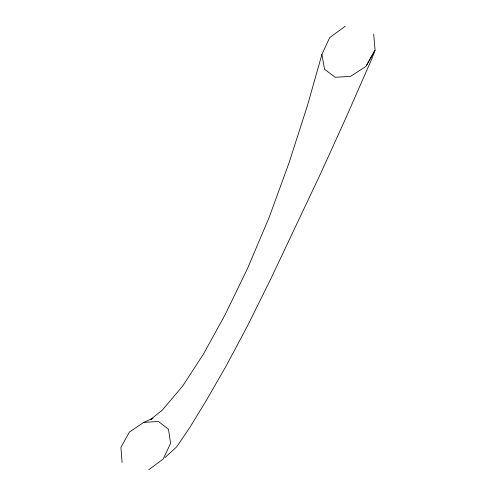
<?xml version="1.0" encoding="UTF-8"?>
<svg xmlns="http://www.w3.org/2000/svg" width="496" height="496" viewBox="0 0 496 496"><rect width="100%" height="100%" fill="white"/><g stroke="black" fill="none" stroke-linecap="round" stroke-linejoin="round"><path stroke-width="0.74" d="M345.222 26.245L329.642 37.696L321.91 54.436L307.539 105.233L289.001 162.973L268.913 217.992L247.38 268.795L225.308 314.315L203.664 353.729L182.714 386.012L162.353 410.074L150.97 419.194M321.91 54.436L324.52 69.254L335.234 77.277L350.517 76.409L365.819 66.526L375.081 50.208L373.674 34.081M366.749 64.995L375.081 50.208L371.591 59.365L346.121 117.434L320.236 174.387L270.512 279.49L247.64 325.655L226.102 366.06L206.572 400.005L190.024 427.168L176.65 446.908L165.013 457.541M148.732 469.78L163.221 458.955L170.568 443.35L168.479 429.214L158.354 421.445L143.741 422.406L129.444 432.035L120.919 447.311L122.072 462.439M151.137 419.573L152.973 418.215L143.741 422.406"/></g></svg>
